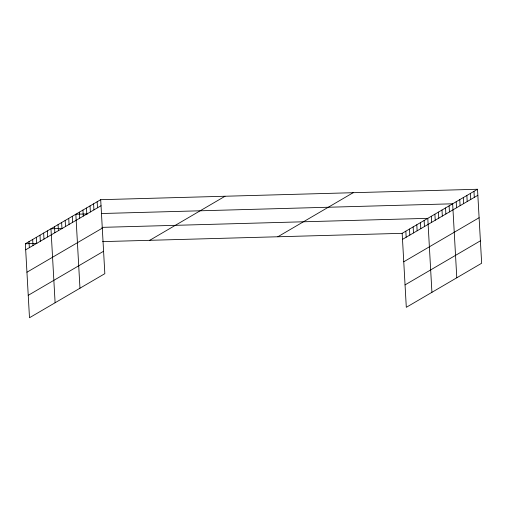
<?xml version="1.0" encoding="UTF-8"?>
<svg xmlns="http://www.w3.org/2000/svg" width="507" height="507" viewBox="0 0 507 507"><rect width="100%" height="100%" fill="white"/><g stroke="black" fill="none" stroke-linecap="round" stroke-linejoin="round"><path stroke-width="0.76" d="M100.697 199.688L104.835 273.672L29.488 317.743L25.35 243.759L100.697 199.688L477.512 189.257L481.65 263.241L406.303 307.312L402.165 233.328L477.512 189.257M25.686 249.805L101.032 205.734M26.941 272.221L102.287 228.156M28.234 295.321L103.58 251.257M149.698 240.318L225.045 196.247M277.817 236.769L353.164 192.698M402.507 239.367L477.854 195.303M403.756 261.789L479.102 217.725M405.049 284.89L480.395 240.825M87.419 213.91L75.835 214.233L79.967 288.217M101.318 213.529L452.65 203.801L456.788 277.785M62.551 228.454L50.966 228.777L55.105 302.761M101.945 227.364L427.788 218.34L431.92 292.33M25.35 243.759L36.935 243.436M102.585 241.617L402.165 233.328M473.963 191.335L474.298 197.381M470.407 193.414L470.75 199.46M466.858 195.487L467.194 201.532M463.303 197.565L463.645 203.611M459.754 199.644L460.09 205.69M456.199 201.723L456.541 207.769M449.094 205.88L449.436 211.92M445.545 207.952L445.881 213.998M441.99 210.031L442.332 216.077M438.441 212.11L438.777 218.156M434.886 214.188L435.228 220.234M431.337 216.267L431.672 222.307M424.125 220.482L424.46 226.528M420.468 222.624L420.804 228.67M416.805 224.766L417.141 230.805M413.148 226.902L413.484 232.947M409.485 229.044L409.827 235.09M405.828 231.186L406.164 237.232M97.148 201.767L97.483 207.813M93.592 203.846L93.928 209.892M90.043 205.924L90.379 211.97M86.488 208.003L86.824 214.043M82.939 210.075L83.275 216.121M79.384 212.154L79.719 218.2M72.279 216.312L72.621 222.358M68.73 218.39L69.066 224.43M65.175 220.463L65.517 226.509M61.626 222.541L61.962 228.587M58.071 224.62L58.413 230.666M54.522 226.699L54.857 232.745M47.309 230.913L47.645 236.959M43.646 233.055L43.989 239.101M39.99 235.197L40.326 241.243M36.327 237.339L36.669 243.379M32.67 239.475L33.006 245.521M29.007 241.617L29.349 247.663"/></g></svg>
